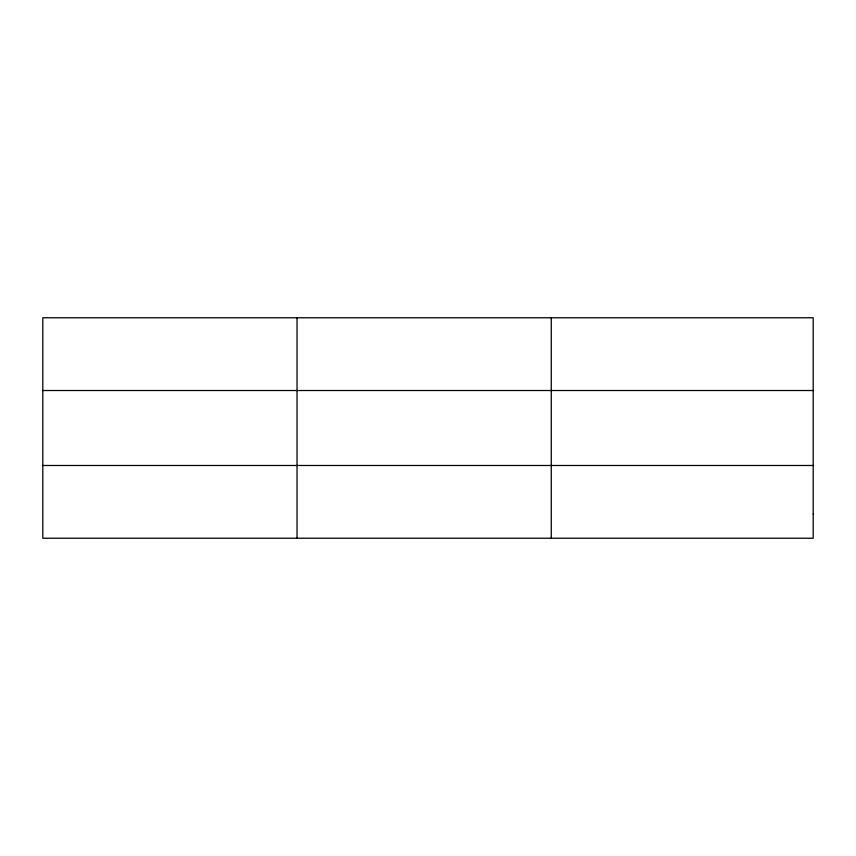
<?xml version="1.0" encoding="UTF-8"?>
<svg xmlns="http://www.w3.org/2000/svg" width="856" height="856" viewBox="0 0 856 856"><rect width="100%" height="100%" fill="white"/><g stroke="black" fill="none" stroke-linecap="round" stroke-linejoin="round"><path stroke-width="1.28" d="M297.032 317.769L297.032 538.231M551.264 317.769L551.264 538.231M42.8 390.518L813.2 390.518M42.8 465.482L813.2 465.482M813.2 513.985L813.2 538.231L42.8 538.231L42.8 317.769L813.2 317.769L813.2 513.985"/></g></svg>
